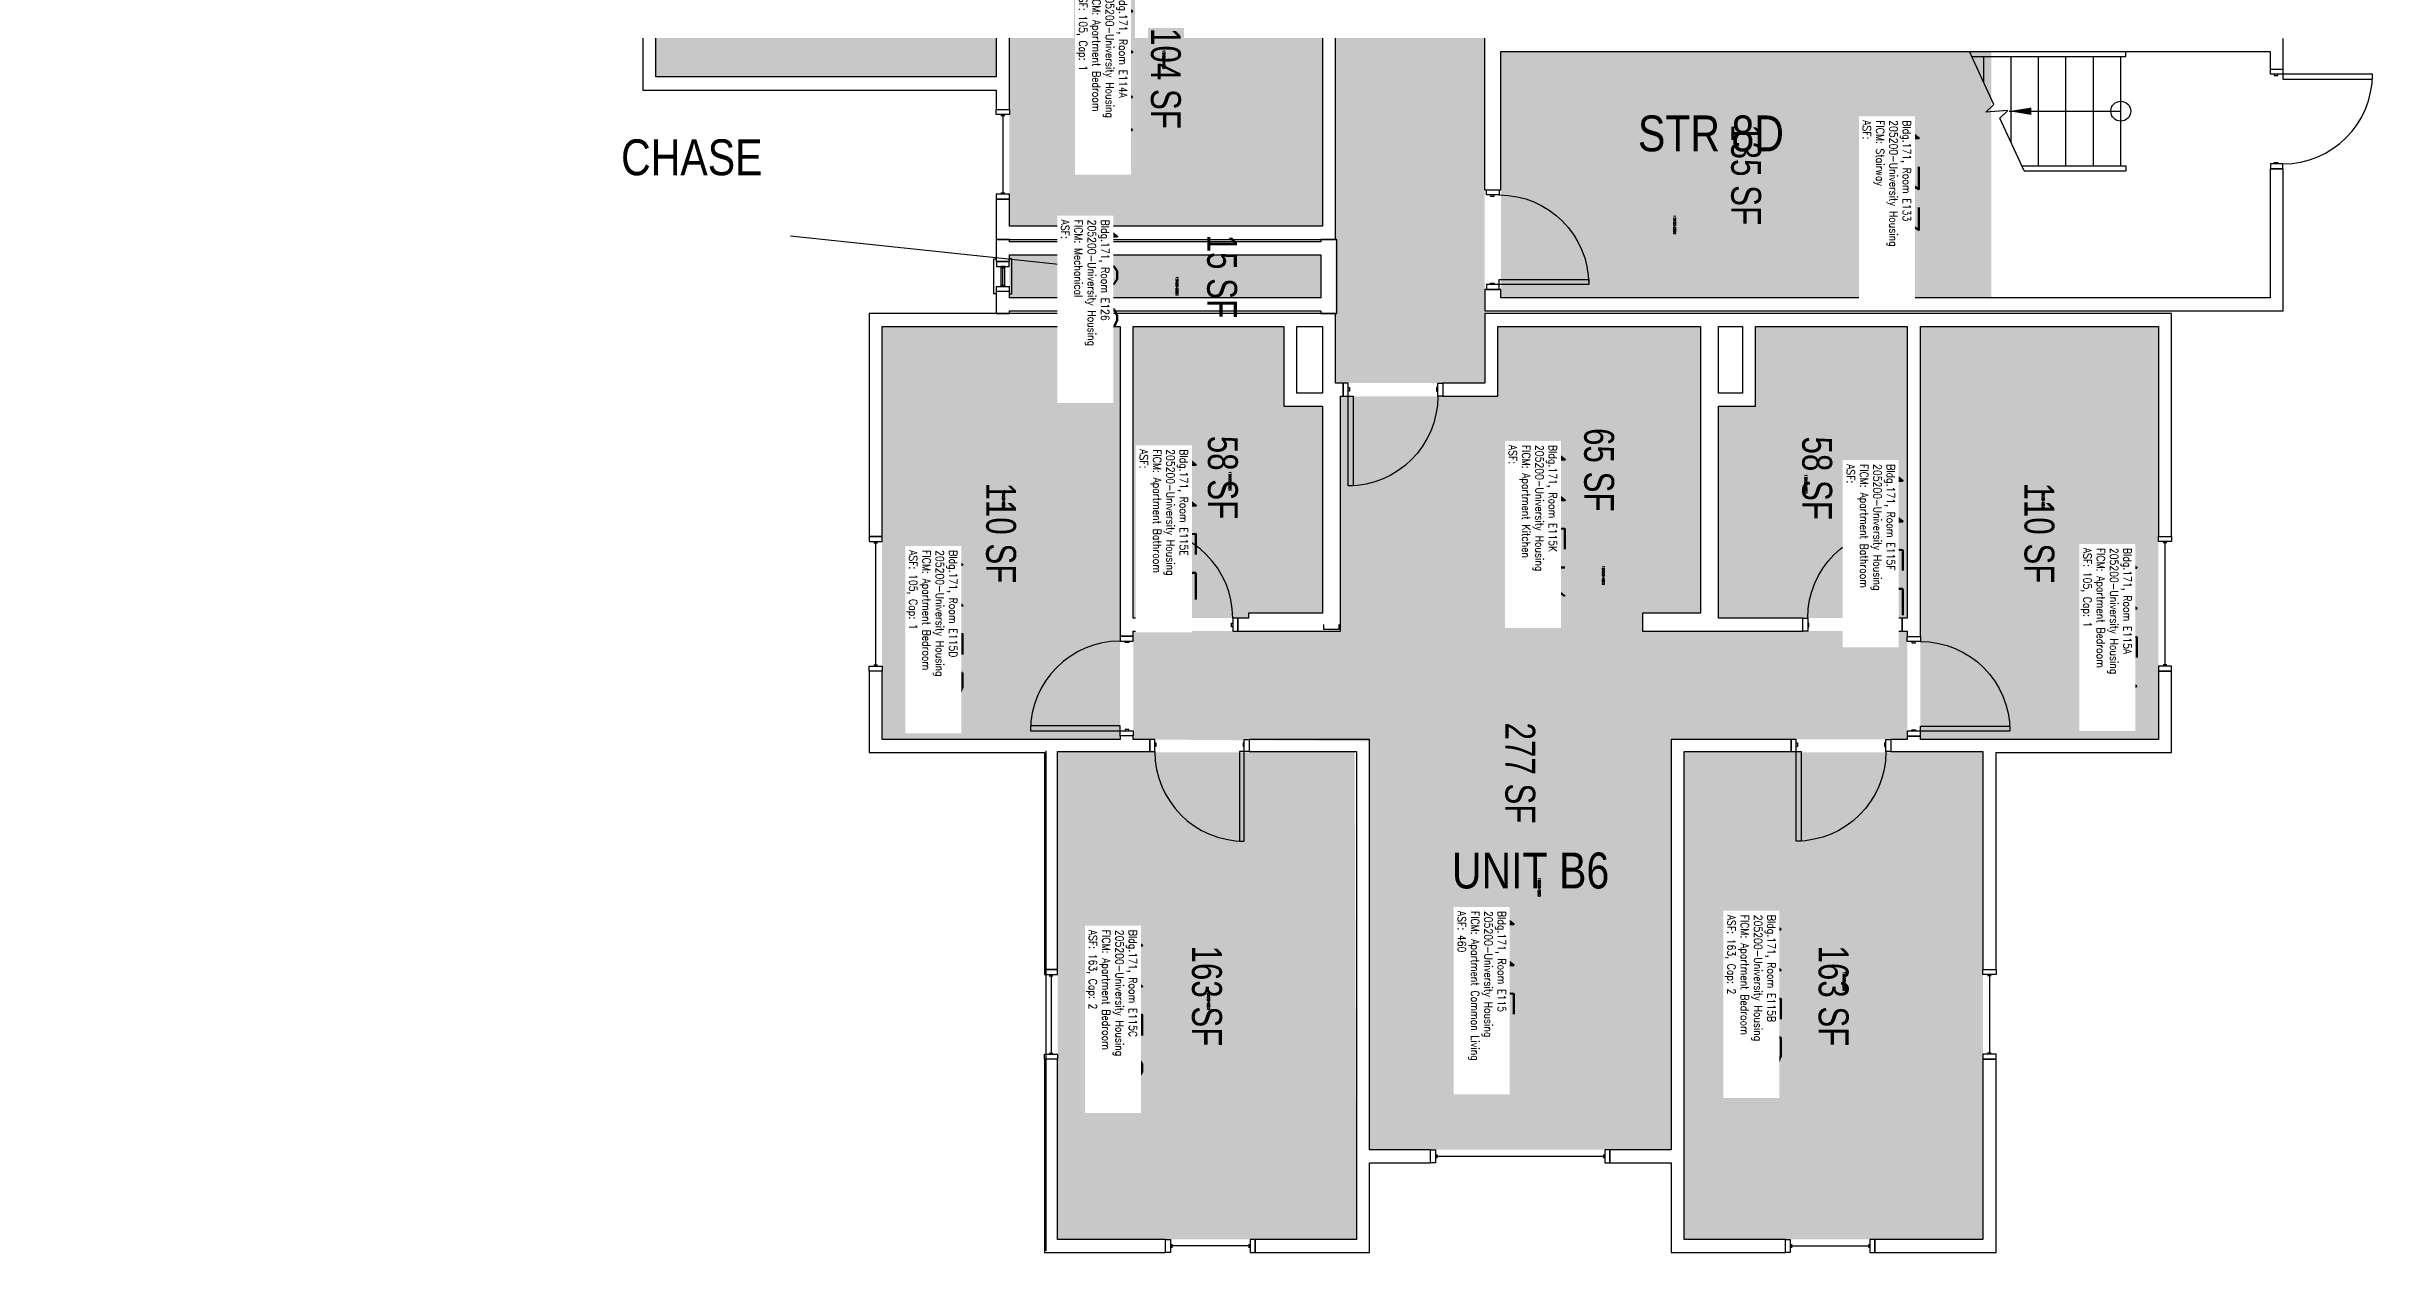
# Model space of a CAD drawing. Header units: inches. Extents: x 9163 to 12768, y -254 to 1312.
# Drawn here: x 11834 to 12768, y -116 to 369 of the extents above; entities that cross this region are included whole.
import ezdxf
from ezdxf.enums import TextEntityAlignment as Align

# ---------------------------------------------------------------- set-up
doc = ezdxf.new("R2010")
doc.units = ezdxf.units.IN
doc.header["$LTSCALE"] = 48
doc.header["$MEASUREMENT"] = 0
for name, color, linetype in [('A-AREA-IDEN', 1, 'Continuous'), ('A-DOOR', 2, 'Continuous'), ('A-FLOR', 94, 'Continuous'), ('A-GLAZ', 1, 'Continuous'), ('A-IDEN-RNUM', 7, 'Continuous'), ('A-IDEN-SNUM', 4, 'Continuous'), ('A-IDEN-VNUM', 4, 'Continuous'), ('A-WALL', 5, 'Continuous'), ('AREA-TEXT', 3, 'Continuous'), ('Rooms-Category-Color', 7, 'Continuous'), ('Rooms-College-Color', 7, 'Continuous'), ('Rooms-Department-Color', 7, 'Continuous'), ('Rooms-Division-Color', 7, 'Continuous'), ('Rooms-Information', 7, 'Continuous')]:
    doc.layers.add(name, color=color, linetype=linetype)
doc.styles.add('AREA', font='arial.ttf', dxfattribs={"width": 0.75, "height": 12})
doc.styles.add('DIMS', font='ARIALN.TTF')
doc.styles.add('ROOMSNUMBER', font='txt.shx', dxfattribs={"height": 0.03})
doc.styles.add('ROOMVNUMBER', font='simplex.shx', dxfattribs={"width": 0.85})
doc.styles.get("Standard").update_dxf_attribs({"font": 'ARIALN.TTF'})
doc.dimstyles.new('NBA 2004', dxfattribs={"dimscale": 128, "dimtxt": 0.125, "dimasz": 0.09375, "dimexe": 0.125, "dimexo": 0.125, "dimgap": 0.0625, "dimtad": 1, "dimdec": 3, "dimzin": 3, "dimdsep": 46, "dimlunit": 4, "dimtxsty": 'DIMS', "dimblk": 'ARCHTICK', "dimcen": 0.09375, "dimdle": 0.125, "dimclrd": 256, "dimclre": 256, "dimclrt": 2, "dimadec": 0, "dimazin": 0, "dimtfac": 0.75, "dimtdec": 3, "dimtmove": 2, "dimatfit": 2, "dimfxl": 0.125, "dimfrac": 2, "dimtolj": 1, "dimtzin": 0, "dimlwd": -1, "dimlwe": -1, "dimarcsym": 0})

# ---------------------------------------------------------------- blocks, each defined once
blk = doc.blocks.new('_ArchTick')
at = {"color": 0, "linetype": 'ByBlock', "const_width": 0.15}
blk.add_lwpolyline([(-0.5, -0.5), (0.5, 0.5)], dxfattribs=at)

msp = doc.modelspace()

# ---------------------------------------------------------------- hatches: boundary and pattern name
at = {"layer": 'Rooms-Category-Color', "true_color": 0xadadad}
for points in [[(11586.08, 1009.26), (11586.08, 949.25), (11718.14, 949.26), (11979.46, 949.26), (12351.33, 949.26), (12351.33, 915.16), (12326.33, 915.16), (12326.33, 856.04), (12351.33, 856.04), (12351.33, 233.63), (12411.33, 233.63), (12411.33, 271.26), (12411.33, 837.54), (12436.33, 837.54), (12436.33, 919.86), (12411.33, 919.86), (12411.33, 1009.26), (12297.55, 1009.26), (12297.55, 1034.26), (12215.23, 1034.26), (12215.23, 1009.26), (12031.19, 1009.26)], [(12417.83, 366.88), (12614.83, 366.88), (12614.83, 267.88), (12417.83, 267.88)], [(12220.33, 285.13), (12345.46, 285.13), (12345.46, 267.88), (12220.33, 267.88)]]:
    msp.add_hatch(color=253, dxfattribs=at).paths.add_polyline_path(points)
at = {"layer": 'Rooms-Category-Color', "true_color": 0x728ef3}
for points in [[(12078.33, 464.26), (12078.33, 356.63), (12215.08, 356.63), (12215.07, 464.27), (12078.77, 464.27)], [(12346.08, 296.64), (12220.33, 296.63), (12220.33, 415.38), (12346.08, 415.38)], [(12169.21, 256.38), (12264.83, 256.38), (12264.83, 131.88), (12264.83, 90.51), (12169.21, 90.51)], [(12270.08, 256.38), (12270.08, 139.26), (12316.46, 139.26), (12316.46, 141.26), (12346.08, 141.26), (12346.08, 224.38), (12330.61, 224.38), (12330.61, 256.38)], [(12416.58, 256.38), (12497.96, 256.38), (12497.96, 141.26), (12416.58, 141.26)], [(12520.1, 256.38), (12581.08, 256.38), (12581.08, 139.26), (12505.21, 139.26), (12505.21, 224.38), (12520.1, 224.38)], [(12586.33, 256.38), (12681.96, 256.38), (12681.96, 90.51), (12586.33, 90.51)], [(12486.21, -74.37), (12364.98, -74.37), (12364.98, 89.77), (12270.1, 90.51), (12270.1, 134.01), (12353.33, 134.01), (12353.34, 228.38), (12416.6, 228.38), (12416.58, 141.26), (12474.71, 141.26), (12474.71, 134.01), (12581.08, 134.01), (12581.1, 90.51), (12486.23, 90.51)], [(12239.73, 85.26), (12359.02, 85.26), (12359.73, -110.37), (12239.73, -110.37)], [(12491.46, 85.25), (12611.46, 85.26), (12611.46, -110.37), (12491.46, -110.37)]]:
    msp.add_hatch(color=171, dxfattribs=at).paths.add_polyline_path(points)
at = {"layer": 'Rooms-College-Color', "true_color": 0xadadad}
for points in [[(11586.08, 1009.26), (11586.08, 949.25), (11718.14, 949.26), (11979.46, 949.26), (12351.33, 949.26), (12351.33, 915.16), (12326.33, 915.16), (12326.33, 856.04), (12351.33, 856.04), (12351.33, 233.63), (12411.33, 233.63), (12411.33, 271.26), (12411.33, 837.54), (12436.33, 837.54), (12436.33, 919.86), (12411.33, 919.86), (12411.33, 1009.26), (12297.55, 1009.26), (12297.55, 1034.26), (12215.23, 1034.26), (12215.23, 1009.26), (12031.19, 1009.26)], [(12078.33, 464.26), (12078.33, 356.63), (12215.08, 356.63), (12215.07, 464.27), (12078.77, 464.27)], [(12346.08, 296.64), (12220.33, 296.63), (12220.33, 415.38), (12346.08, 415.38)], [(12417.83, 366.88), (12614.83, 366.88), (12614.83, 267.88), (12417.83, 267.88)], [(12220.33, 285.13), (12345.46, 285.13), (12345.46, 267.88), (12220.33, 267.88)], [(12169.21, 256.38), (12264.83, 256.38), (12264.83, 131.88), (12264.83, 90.51), (12169.21, 90.51)], [(12270.08, 256.38), (12270.08, 139.26), (12316.46, 139.26), (12316.46, 141.26), (12346.08, 141.26), (12346.08, 224.38), (12330.61, 224.38), (12330.61, 256.38)], [(12416.58, 256.38), (12497.96, 256.38), (12497.96, 141.26), (12416.58, 141.26)], [(12520.1, 256.38), (12581.08, 256.38), (12581.08, 139.26), (12505.21, 139.26), (12505.21, 224.38), (12520.1, 224.38)], [(12586.33, 256.38), (12681.96, 256.38), (12681.96, 90.51), (12586.33, 90.51)], [(12486.21, -74.37), (12364.98, -74.37), (12364.98, 89.77), (12270.1, 90.51), (12270.1, 134.01), (12353.33, 134.01), (12353.34, 228.38), (12416.6, 228.38), (12416.58, 141.26), (12474.71, 141.26), (12474.71, 134.01), (12581.08, 134.01), (12581.1, 90.51), (12486.23, 90.51)], [(12239.73, 85.26), (12359.02, 85.26), (12359.73, -110.37), (12239.73, -110.37)], [(12491.46, 85.25), (12611.46, 85.26), (12611.46, -110.37), (12491.46, -110.37)]]:
    msp.add_hatch(color=253, dxfattribs=at).paths.add_polyline_path(points)
at = {"layer": 'Rooms-Department-Color', "true_color": 0xacacac}
for points in [[(11586.08, 1009.26), (11586.08, 949.25), (11718.14, 949.26), (11979.46, 949.26), (12351.33, 949.26), (12351.33, 915.16), (12326.33, 915.16), (12326.33, 856.04), (12351.33, 856.04), (12351.33, 233.63), (12411.33, 233.63), (12411.33, 271.26), (12411.33, 837.54), (12436.33, 837.54), (12436.33, 919.86), (12411.33, 919.86), (12411.33, 1009.26), (12297.55, 1009.26), (12297.55, 1034.26), (12215.23, 1034.26), (12215.23, 1009.26), (12031.19, 1009.26)], [(12417.83, 366.88), (12614.83, 366.88), (12614.83, 267.88), (12417.83, 267.88)], [(12220.33, 285.13), (12345.46, 285.13), (12345.46, 267.88), (12220.33, 267.88)]]:
    msp.add_hatch(color=253, dxfattribs=at).paths.add_polyline_path(points)
at = {"layer": 'Rooms-Department-Color', "true_color": 0x604aed}
for points in [[(12078.33, 464.26), (12078.33, 356.63), (12215.08, 356.63), (12215.07, 464.27), (12078.77, 464.27)], [(12346.08, 296.64), (12220.33, 296.63), (12220.33, 415.38), (12346.08, 415.38)], [(12169.21, 256.38), (12264.83, 256.38), (12264.83, 131.88), (12264.83, 90.51), (12169.21, 90.51)], [(12270.08, 256.38), (12270.08, 139.26), (12316.46, 139.26), (12316.46, 141.26), (12346.08, 141.26), (12346.08, 224.38), (12330.61, 224.38), (12330.61, 256.38)], [(12416.58, 256.38), (12497.96, 256.38), (12497.96, 141.26), (12416.58, 141.26)], [(12520.1, 256.38), (12581.08, 256.38), (12581.08, 139.26), (12505.21, 139.26), (12505.21, 224.38), (12520.1, 224.38)], [(12586.33, 256.38), (12681.96, 256.38), (12681.96, 90.51), (12586.33, 90.51)], [(12486.21, -74.37), (12364.98, -74.37), (12364.98, 89.77), (12270.1, 90.51), (12270.1, 134.01), (12353.33, 134.01), (12353.34, 228.38), (12416.6, 228.38), (12416.58, 141.26), (12474.71, 141.26), (12474.71, 134.01), (12581.08, 134.01), (12581.1, 90.51), (12486.23, 90.51)], [(12239.73, 85.26), (12359.02, 85.26), (12359.73, -110.37), (12239.73, -110.37)], [(12491.46, 85.25), (12611.46, 85.26), (12611.46, -110.37), (12491.46, -110.37)]]:
    msp.add_hatch(color=173, dxfattribs=at).paths.add_polyline_path(points)
at = {"layer": 'Rooms-Division-Color', "true_color": 0xadadad}
for points in [[(11586.08, 1009.26), (11586.08, 949.25), (11718.14, 949.26), (11979.46, 949.26), (12351.33, 949.26), (12351.33, 915.16), (12326.33, 915.16), (12326.33, 856.04), (12351.33, 856.04), (12351.33, 233.63), (12411.33, 233.63), (12411.33, 271.26), (12411.33, 837.54), (12436.33, 837.54), (12436.33, 919.86), (12411.33, 919.86), (12411.33, 1009.26), (12297.55, 1009.26), (12297.55, 1034.26), (12215.23, 1034.26), (12215.23, 1009.26), (12031.19, 1009.26)], [(12417.83, 366.88), (12614.83, 366.88), (12614.83, 267.88), (12417.83, 267.88)], [(12220.33, 285.13), (12345.46, 285.13), (12345.46, 267.88), (12220.33, 267.88)]]:
    msp.add_hatch(color=253, dxfattribs=at).paths.add_polyline_path(points)
at = {"layer": 'Rooms-Division-Color', "true_color": 0x604aed}
for points in [[(12078.33, 464.26), (12078.33, 356.63), (12215.08, 356.63), (12215.07, 464.27), (12078.77, 464.27)], [(12346.08, 296.64), (12220.33, 296.63), (12220.33, 415.38), (12346.08, 415.38)], [(12169.21, 256.38), (12264.83, 256.38), (12264.83, 131.88), (12264.83, 90.51), (12169.21, 90.51)], [(12270.08, 256.38), (12270.08, 139.26), (12316.46, 139.26), (12316.46, 141.26), (12346.08, 141.26), (12346.08, 224.38), (12330.61, 224.38), (12330.61, 256.38)], [(12416.58, 256.38), (12497.96, 256.38), (12497.96, 141.26), (12416.58, 141.26)], [(12520.1, 256.38), (12581.08, 256.38), (12581.08, 139.26), (12505.21, 139.26), (12505.21, 224.38), (12520.1, 224.38)], [(12586.33, 256.38), (12681.96, 256.38), (12681.96, 90.51), (12586.33, 90.51)], [(12486.21, -74.37), (12364.98, -74.37), (12364.98, 89.77), (12270.1, 90.51), (12270.1, 134.01), (12353.33, 134.01), (12353.34, 228.38), (12416.6, 228.38), (12416.58, 141.26), (12474.71, 141.26), (12474.71, 134.01), (12581.08, 134.01), (12581.1, 90.51), (12486.23, 90.51)], [(12239.73, 85.26), (12359.02, 85.26), (12359.73, -110.37), (12239.73, -110.37)], [(12491.46, 85.25), (12611.46, 85.26), (12611.46, -110.37), (12491.46, -110.37)]]:
    msp.add_hatch(color=173, dxfattribs=at).paths.add_polyline_path(points)

# ---------------------------------------------------------------- linework, layer by layer
at = {"layer": 'A-AREA-IDEN'}
msp.add_line((12132.35, 292.77), (12254.15, 279.96), dxfattribs=at)
at = {"layer": 'A-DOOR'}
for p, q in [((12356.46, 233.63), (12354.46, 233.63)), ((12354.46, 233.63), (12354.46, 228.38)), ((12356.46, 228.38), (12356.46, 233.63)), ((12392.46, 233.63), (12394.46, 233.63)), ((12392.46, 228.38), (12392.46, 233.63)), ((12394.46, 233.63), (12394.46, 228.38)), ((12354.46, 228.38), (12356.46, 228.38)), ((12356.46, 231.88), (12356.96, 231.88)), ((12356.46, 230.38), (12356.46, 231.88)), ((12356.96, 230.38), (12356.46, 230.38)), ((12356.46, 228.38), (12358.46, 228.38)), ((12356.46, 192.38), (12356.46, 228.38)), ((12356.96, 231.88), (12356.96, 230.38)), ((12358.46, 228.38), (12358.46, 192.38)), ((12392.46, 231.88), (12391.96, 231.88)), ((12391.96, 231.88), (12391.96, 230.38)), ((12391.96, 230.38), (12392.46, 230.38)), ((12392.46, 230.38), (12392.46, 231.88)), ((12394.46, 228.38), (12392.46, 228.38)), ((12358.46, 192.38), (12356.46, 192.38)), ((12276.08, 175.26), (12274.08, 175.26)), ((12274.08, 175.26), (12274.08, 139.26)), ((12276.08, 139.26), (12276.08, 175.26)), ((12575.08, 139.26), (12575.08, 175.26)), ((12575.08, 175.26), (12577.08, 175.26)), ((12577.08, 175.26), (12577.08, 139.26)), ((12270.08, 131.98), (12264.83, 131.98)), ((12264.83, 131.98), (12264.83, 129.98)), ((12270.08, 129.98), (12270.08, 131.98)), ((12272.08, 134.01), (12272.08, 139.26)), ((12272.08, 139.26), (12274.08, 139.26)), ((12274.08, 134.01), (12272.08, 134.01)), ((12274.08, 139.26), (12276.08, 139.26)), ((12274.08, 139.26), (12274.08, 134.01)), ((12274.58, 137.26), (12274.08, 137.26)), ((12274.08, 137.26), (12274.08, 135.76)), ((12274.08, 135.76), (12274.58, 135.76)), ((12274.58, 135.76), (12274.58, 137.26)), ((12309.58, 135.76), (12309.58, 137.26)), ((12309.58, 137.26), (12310.08, 137.26)), ((12310.08, 135.76), (12309.58, 135.76)), ((12312.08, 139.26), (12310.08, 139.26)), ((12310.08, 139.26), (12310.08, 134.01)), ((12310.08, 137.26), (12310.08, 135.76)), ((12310.08, 134.01), (12312.08, 134.01)), ((12312.08, 134.01), (12312.08, 139.26)), ((12539.08, 134.01), (12539.08, 139.26)), ((12539.08, 139.26), (12541.08, 139.26)), ((12541.08, 134.01), (12539.08, 134.01)), ((12541.08, 139.26), (12541.08, 134.01)), ((12541.58, 137.26), (12541.08, 137.26)), ((12541.08, 137.26), (12541.08, 135.76)), ((12541.08, 135.76), (12541.58, 135.76)), ((12541.58, 135.76), (12541.58, 137.26)), ((12577.08, 139.26), (12575.08, 139.26)), ((12576.58, 135.76), (12576.58, 137.26)), ((12576.58, 137.26), (12577.08, 137.26)), ((12577.08, 135.76), (12576.58, 135.76)), ((12579.08, 139.26), (12577.08, 139.26)), ((12577.08, 139.26), (12577.08, 134.01)), ((12577.08, 137.26), (12577.08, 135.76)), ((12577.08, 134.01), (12579.08, 134.01)), ((12579.08, 134.01), (12579.08, 139.26)), ((12581.08, 129.83), (12581.08, 131.83)), ((12581.08, 131.83), (12586.33, 131.83)), ((12586.33, 131.83), (12586.33, 129.83)), ((12264.83, 129.98), (12270.08, 129.98)), ((12266.83, 129.48), (12266.83, 129.98)), ((12266.83, 129.98), (12268.33, 129.98)), ((12268.33, 129.48), (12266.83, 129.48)), ((12268.33, 129.98), (12268.33, 129.48)), ((12586.33, 129.83), (12581.08, 129.83)), ((12582.83, 129.83), (12582.83, 129.33)), ((12584.33, 129.83), (12582.83, 129.83)), ((12582.83, 129.33), (12584.33, 129.33)), ((12584.33, 129.33), (12584.33, 129.83)), ((12264.83, 95.98), (12228.83, 95.98)), ((12228.83, 95.98), (12228.83, 93.98)), ((12228.83, 93.98), (12264.83, 93.98)), ((12264.83, 93.98), (12264.83, 95.98)), ((12264.83, 91.98), (12264.83, 93.98)), ((12264.83, 93.98), (12270.08, 93.98)), ((12268.33, 94.48), (12266.83, 94.48)), ((12266.83, 94.48), (12266.83, 93.98)), ((12266.83, 93.98), (12268.33, 93.98)), ((12268.33, 93.98), (12268.33, 94.48)), ((12270.08, 93.98), (12270.08, 91.98)), ((12581.08, 93.83), (12581.08, 91.83)), ((12586.33, 93.83), (12581.08, 93.83)), ((12582.83, 93.83), (12582.83, 94.33)), ((12582.83, 94.33), (12584.33, 94.33)), ((12584.33, 93.83), (12582.83, 93.83)), ((12584.33, 94.33), (12584.33, 93.83)), ((12586.33, 93.83), (12586.33, 95.83)), ((12586.33, 95.83), (12622.33, 95.83)), ((12622.33, 93.83), (12586.33, 93.83)), ((12586.33, 91.83), (12586.33, 93.83)), ((12622.33, 95.83), (12622.33, 93.83)), ((12270.08, 91.98), (12264.83, 91.98)), ((12278.73, 90.51), (12276.73, 90.51)), ((12276.73, 90.51), (12276.73, 85.63)), ((12276.73, 85.63), (12278.73, 85.63)), ((12278.73, 85.63), (12278.73, 90.51)), ((12278.73, 89.13), (12279.23, 89.13)), ((12278.73, 87.63), (12278.73, 89.13)), ((12279.23, 87.63), (12278.73, 87.63)), ((12279.23, 89.13), (12279.23, 87.63)), ((12314.73, 85.63), (12312.73, 85.63)), ((12312.73, 85.63), (12312.73, 49.63)), ((12314.73, 89.13), (12314.23, 89.13)), ((12314.23, 89.13), (12314.23, 87.63)), ((12314.23, 87.63), (12314.73, 87.63)), ((12314.73, 90.51), (12316.73, 90.51)), ((12314.73, 85.63), (12314.73, 90.51)), ((12314.73, 87.63), (12314.73, 89.13)), ((12314.73, 49.63), (12314.73, 85.63)), ((12316.73, 85.63), (12314.73, 85.63)), ((12316.73, 90.51), (12316.73, 85.63)), ((12536.45, 90.51), (12534.45, 90.51)), ((12534.45, 90.51), (12534.45, 85.63)), ((12534.45, 85.63), (12536.45, 85.63)), ((12536.45, 85.63), (12536.45, 90.51)), ((12536.45, 89.13), (12536.95, 89.13)), ((12536.45, 87.63), (12536.45, 89.13)), ((12536.95, 87.63), (12536.45, 87.63)), ((12536.45, 85.63), (12538.45, 85.63)), ((12536.45, 49.63), (12536.45, 85.63)), ((12536.95, 89.13), (12536.95, 87.63)), ((12538.45, 85.63), (12538.45, 49.63)), ((12572.45, 89.13), (12571.95, 89.13)), ((12571.95, 89.13), (12571.95, 87.63)), ((12571.95, 87.63), (12572.45, 87.63)), ((12572.45, 90.51), (12574.45, 90.51)), ((12572.45, 85.63), (12572.45, 90.51)), ((12572.45, 87.63), (12572.45, 89.13)), ((12574.45, 85.63), (12572.45, 85.63)), ((12574.45, 90.51), (12574.45, 85.63)), ((12581.08, 91.83), (12586.33, 91.83)), ((12312.73, 49.63), (12314.73, 49.63)), ((12538.45, 49.63), (12536.45, 49.63))]:
    msp.add_line(p, q, dxfattribs=at)
for points in [[(12726.96, 357.73), (12726.96, 359.73), (12731.96, 359.73), (12731.96, 357.73)], [(12728.46, 357.73), (12728.46, 357.23), (12729.96, 357.23), (12729.96, 357.73)], [(12731.96, 357.73), (12731.96, 355.73), (12767.96, 355.73), (12767.96, 357.73)], [(12726.96, 321.73), (12726.96, 319.73), (12731.96, 319.73), (12731.96, 321.73)], [(12728.46, 321.73), (12728.46, 322.23), (12729.96, 322.23), (12729.96, 321.73)], [(12412.08, 309.26), (12412.08, 311.26), (12417.08, 311.26), (12417.08, 309.26)], [(12413.58, 309.26), (12413.58, 308.76), (12415.08, 308.76), (12415.08, 309.26)], [(12412.08, 273.26), (12412.08, 271.26), (12417.08, 271.26), (12417.08, 273.26)], [(12413.58, 273.26), (12413.58, 273.76), (12415.08, 273.76), (12415.08, 273.26)], [(12417.08, 273.26), (12417.08, 275.26), (12453.08, 275.26), (12453.08, 273.26)]]:
    msp.add_lwpolyline(points, close=True, dxfattribs=at)
for centre, start, end in [((12731.96, 357.73), 270, 0), ((12274.08, 139.26), 0, 90), ((12264.83, 93.98), 90, 180), ((12314.73, 85.63), 180, 270)]:
    msp.add_arc(centre, 36, start, end, dxfattribs=at)
at = {"layer": 'A-DOOR', "extrusion": (0, 0, -1)}
for centre, start, end in [((-12417.08, 273.26), 90, 180), ((-12356.46, 228.38), 180, 270), ((-12577.08, 139.26), 0, 90), ((-12586.33, 93.83), 90, 180), ((-12536.45, 85.63), 180, 270)]:
    msp.add_arc(centre, 36, start, end, dxfattribs=at)
at = {"layer": 'A-FLOR'}
for p, q in [((12607.01, 364.88), (12668.83, 364.88)), ((12611.83, 354.29), (12611.83, 364.88)), ((12622.83, 330.13), (12622.83, 364.88)), ((12633.83, 320.88), (12633.83, 364.88)), ((12644.83, 320.88), (12644.83, 364.88)), ((12655.83, 320.88), (12655.83, 364.88)), ((12666.83, 320.88), (12666.83, 364.88)), ((12668.83, 364.88), (12668.83, 366.88)), ((12627.05, 320.88), (12668.83, 320.88)), ((12627.97, 318.88), (12668.83, 318.88)), ((12668.83, 320.88), (12668.83, 318.88))]:
    msp.add_line(p, q, dxfattribs=at)
msp.add_lwpolyline([(12627.97, 318.88), (12618.26, 340.14), (12621.4, 343.21), (12612.65, 342.54), (12615.79, 345.61), (12606.1, 366.88)], dxfattribs=at)
msp.add_circle((12666.83, 342.88), 4, dxfattribs=at)
at = {"layer": 'A-GLAZ'}
for p, q in [((12218.46, 341.01), (12216.96, 341.01)), ((12217.71, 341.01), (12217.71, 310.01)), ((12218.46, 310.01), (12216.96, 310.01)), ((12214.08, 269.51), (12214.08, 283.51)), ((12214.08, 283.51), (12215.08, 283.51)), ((12220.21, 282.51), (12215.21, 282.51)), ((12215.21, 282.51), (12215.21, 280.51)), ((12215.21, 280.51), (12220.21, 280.51)), ((12218.46, 280.51), (12216.96, 280.51)), ((12216.96, 280.51), (12216.96, 272.51)), ((12218.46, 272.51), (12218.46, 280.51)), ((12220.21, 280.51), (12220.21, 282.51)), ((12221.33, 283.51), (12220.33, 283.51)), ((12221.33, 269.51), (12221.33, 283.51)), ((12215.21, 270.51), (12215.21, 272.51)), ((12215.21, 272.51), (12220.21, 272.51)), ((12216.96, 280.01), (12218.46, 280.01)), ((12216.96, 273.01), (12218.46, 273.01)), ((12216.96, 272.51), (12218.46, 272.51)), ((12217.71, 273.01), (12217.71, 280.01)), ((12220.21, 272.51), (12220.21, 270.51)), ((12215.08, 269.51), (12214.08, 269.51)), ((12220.21, 270.51), (12215.21, 270.51)), ((12220.33, 269.51), (12221.33, 269.51)), ((12169.21, 171.97), (12163.96, 171.97)), ((12163.96, 171.97), (12163.96, 169.97)), ((12163.96, 169.97), (12169.21, 169.97)), ((12165.83, 169.47), (12167.33, 169.47)), ((12166.58, 169.47), (12166.58, 120.47)), ((12169.21, 169.97), (12169.21, 171.97)), ((12681.96, 169.97), (12681.96, 171.97)), ((12681.96, 171.97), (12687.21, 171.97)), ((12687.21, 169.97), (12681.96, 169.97)), ((12685.33, 169.47), (12683.83, 169.47)), ((12684.58, 169.47), (12684.58, 120.47)), ((12687.21, 171.97), (12687.21, 169.97)), ((12163.96, 117.97), (12163.96, 119.97)), ((12163.96, 119.97), (12169.21, 119.97)), ((12169.21, 117.97), (12163.96, 117.97)), ((12165.83, 120.47), (12167.33, 120.47)), ((12169.21, 119.97), (12169.21, 117.97)), ((12681.96, 119.97), (12681.96, 117.97)), ((12687.21, 119.97), (12681.96, 119.97)), ((12681.96, 117.97), (12687.21, 117.97)), ((12685.33, 120.47), (12683.83, 120.47)), ((12687.21, 117.97), (12687.21, 119.97)), ((12239.73, -1.99), (12234.48, -1.99)), ((12234.48, -1.99), (12234.48, -3.99)), ((12234.48, -3.99), (12239.73, -3.99)), ((12236.35, -4.49), (12237.85, -4.49)), ((12237.1, -4.49), (12237.1, -35.49)), ((12239.73, -3.99), (12239.73, -1.99)), ((12611.46, -3.99), (12611.46, -1.99)), ((12611.46, -1.99), (12616.71, -1.99)), ((12616.71, -3.99), (12611.46, -3.99)), ((12614.83, -4.49), (12613.33, -4.49)), ((12614.08, -4.49), (12614.08, -35.49)), ((12616.71, -1.99), (12616.71, -3.99)), ((12234.48, -37.99), (12234.48, -35.99)), ((12234.48, -35.99), (12239.73, -35.99)), ((12236.35, -35.49), (12237.85, -35.49)), ((12239.73, -35.99), (12239.73, -37.99)), ((12611.46, -35.99), (12611.46, -37.99)), ((12616.71, -35.99), (12611.46, -35.99)), ((12614.83, -35.49), (12613.33, -35.49)), ((12616.71, -37.99), (12616.71, -35.99)), ((12239.73, -37.99), (12234.48, -37.99)), ((12611.46, -37.99), (12616.71, -37.99)), ((12389.58, -79.62), (12389.58, -74.37)), ((12389.58, -74.37), (12391.58, -74.37)), ((12391.58, -74.37), (12391.58, -79.62)), ((12461.58, -74.37), (12459.58, -74.37)), ((12459.58, -74.37), (12459.58, -79.62)), ((12461.58, -79.62), (12461.58, -74.37)), ((12391.58, -79.62), (12389.58, -79.62)), ((12392.08, -76.24), (12392.08, -77.74)), ((12392.08, -76.99), (12459.08, -76.99)), ((12459.08, -76.24), (12459.08, -77.74)), ((12459.58, -79.62), (12461.58, -79.62)), ((12283.1, -115.62), (12283.1, -110.37)), ((12283.1, -110.37), (12285.1, -110.37)), ((12285.1, -110.37), (12285.1, -115.62)), ((12319.1, -110.37), (12317.1, -110.37)), ((12317.1, -110.37), (12317.1, -115.62)), ((12319.1, -115.62), (12319.1, -110.37)), ((12532.08, -115.62), (12532.08, -110.37)), ((12532.08, -110.37), (12534.08, -110.37)), ((12534.08, -110.37), (12534.08, -115.62)), ((12568.08, -110.37), (12566.08, -110.37)), ((12566.08, -110.37), (12566.08, -115.62)), ((12568.08, -115.62), (12568.08, -110.37)), ((12285.1, -115.62), (12283.1, -115.62)), ((12285.6, -112.24), (12285.6, -113.74)), ((12316.6, -112.99), (12285.6, -112.99)), ((12316.6, -112.24), (12316.6, -113.74)), ((12317.1, -115.62), (12319.1, -115.62)), ((12534.08, -115.62), (12532.08, -115.62)), ((12534.58, -112.24), (12534.58, -113.74)), ((12534.58, -112.99), (12565.58, -112.99)), ((12565.58, -112.24), (12565.58, -113.74)), ((12566.08, -115.62), (12568.08, -115.62))]:
    msp.add_line(p, q, dxfattribs=at)
for points in [[(12215.08, 341.51), (12215.08, 343.51), (12220.33, 343.51), (12220.33, 341.51)], [(12215.08, 309.51), (12215.08, 307.51), (12220.33, 307.51), (12220.33, 309.51)]]:
    msp.add_lwpolyline(points, close=True, dxfattribs=at)
at = {"layer": 'A-WALL'}
for p, q in [((12215.08, 424.63), (12215.08, 356.63)), ((12220.33, 352.01), (12220.33, 415.38)), ((12346.08, 415.38), (12346.08, 296.63)), ((12351.33, 291.38), (12351.33, 420.01)), ((12073.08, 394.77), (12073.08, 351.38)), ((12078.33, 356.63), (12078.33, 394.77)), ((12411.33, 311.26), (12411.33, 378.13)), ((12417.83, 311.26), (12417.83, 366.88)), ((12417.83, 366.88), (12726.83, 366.88)), ((12726.83, 366.88), (12726.83, 359.73)), ((12732.08, 359.73), (12732.08, 372.13)), ((12215.08, 356.63), (12078.33, 356.63)), ((12726.83, 359.73), (12732.08, 359.73)), ((12073.08, 351.38), (12215.08, 351.38)), ((12215.08, 351.38), (12215.08, 343.51)), ((12220.33, 343.51), (12220.33, 352.01)), ((12215.08, 343.51), (12220.33, 343.51)), ((12732.08, 319.73), (12726.83, 319.73)), ((12726.83, 319.73), (12726.83, 267.88)), ((12732.08, 262.63), (12732.08, 319.73)), ((12411.33, 311.26), (12417.83, 311.26)), ((12215.08, 307.51), (12215.08, 291.38)), ((12220.33, 307.51), (12215.08, 307.51)), ((12220.33, 296.63), (12220.33, 307.51)), ((12220.33, 291.38), (12215.08, 291.38)), ((12215.08, 291.38), (12215.08, 282.51)), ((12215.08, 291.38), (12351.33, 291.38)), ((12346.08, 296.63), (12220.33, 296.63)), ((12220.33, 290.38), (12220.33, 291.38)), ((12345.46, 290.38), (12220.33, 290.38)), ((12351.96, 291.38), (12345.46, 291.38)), ((12345.46, 291.38), (12345.46, 290.38)), ((12351.96, 261.63), (12351.96, 291.38)), ((12215.08, 282.51), (12220.33, 282.51)), ((12220.33, 282.51), (12220.33, 285.13)), ((12220.33, 285.13), (12345.46, 285.13)), ((12345.46, 285.13), (12345.46, 267.88)), ((12417.83, 271.26), (12411.33, 271.26)), ((12411.33, 271.26), (12411.33, 262.63)), ((12417.83, 267.88), (12417.83, 271.26)), ((12220.33, 270.51), (12215.08, 270.51)), ((12215.08, 270.51), (12215.08, 261.63)), ((12220.33, 267.88), (12220.33, 270.51)), ((12345.46, 267.88), (12220.33, 267.88)), ((12220.33, 261.63), (12220.33, 262.63)), ((12220.33, 262.63), (12345.46, 262.63)), ((12345.46, 262.63), (12345.46, 261.63)), ((12411.33, 262.63), (12732.08, 262.63)), ((12726.83, 267.88), (12417.83, 267.88)), ((12351.33, 261.63), (12163.96, 261.63)), ((12163.96, 261.63), (12163.96, 171.97)), ((12169.21, 256.38), (12264.83, 256.38)), ((12169.21, 171.97), (12169.21, 256.38)), ((12215.08, 261.63), (12220.33, 261.63)), ((12264.83, 256.38), (12264.83, 131.98)), ((12270.08, 256.38), (12330.61, 256.38)), ((12270.08, 139.26), (12270.08, 256.38)), ((12330.61, 256.38), (12330.61, 224.38)), ((12335.86, 256.38), (12346.08, 256.38)), ((12335.86, 229.63), (12335.86, 256.38)), ((12345.46, 261.63), (12351.96, 261.63)), ((12346.08, 256.38), (12346.08, 229.63)), ((12351.33, 233.63), (12351.33, 261.63)), ((12687.21, 261.63), (12411.33, 261.63)), ((12411.33, 261.63), (12411.33, 233.63)), ((12416.58, 256.38), (12497.96, 256.38)), ((12416.58, 228.38), (12416.58, 256.38)), ((12497.96, 256.38), (12497.96, 141.26)), ((12505.21, 256.38), (12514.85, 256.38)), ((12505.21, 229.63), (12505.21, 256.38)), ((12514.85, 256.38), (12514.85, 229.63)), ((12520.1, 256.38), (12581.08, 256.38)), ((12520.1, 224.38), (12520.1, 256.38)), ((12581.08, 256.38), (12581.08, 139.26)), ((12586.33, 256.38), (12681.96, 256.38)), ((12586.33, 131.83), (12586.33, 256.38)), ((12681.96, 256.38), (12681.96, 171.97)), ((12687.21, 171.97), (12687.21, 261.63)), ((12354.46, 233.63), (12351.33, 233.63)), ((12354.46, 228.38), (12354.46, 233.63)), ((12411.33, 233.63), (12394.46, 233.63)), ((12394.46, 233.63), (12394.46, 228.38)), ((12330.61, 224.38), (12346.08, 224.38)), ((12346.08, 229.63), (12335.86, 229.63)), ((12346.08, 224.38), (12346.08, 141.26)), ((12353.33, 228.38), (12354.46, 228.38)), ((12353.33, 134.01), (12353.33, 228.38)), ((12394.46, 228.38), (12416.58, 228.38)), ((12514.85, 229.63), (12505.21, 229.63)), ((12505.21, 139.26), (12505.21, 224.38)), ((12505.21, 224.38), (12520.1, 224.38)), ((12163.96, 171.97), (12169.21, 171.97)), ((12681.96, 171.97), (12687.21, 171.97)), ((12346.08, 141.26), (12316.46, 141.26)), ((12316.46, 141.26), (12316.46, 139.26)), ((12497.96, 141.26), (12474.71, 141.26)), ((12474.71, 141.26), (12474.71, 134.01)), ((12264.83, 131.98), (12270.08, 131.98)), ((12272.08, 139.26), (12270.08, 139.26)), ((12270.08, 131.98), (12270.08, 134.01)), ((12270.08, 134.01), (12272.08, 134.01)), ((12272.08, 134.01), (12272.08, 139.26)), ((12316.46, 139.26), (12312.08, 139.26)), ((12312.08, 139.26), (12312.08, 134.01)), ((12312.08, 134.01), (12318.83, 134.01)), ((12318.83, 134.01), (12353.33, 134.01)), ((12346.71, 134.63), (12346.71, 136.63)), ((12352.7, 134.63), (12346.71, 134.63)), ((12352.7, 136.63), (12352.7, 134.63)), ((12474.71, 134.01), (12502.46, 134.01)), ((12502.46, 134.01), (12539.08, 134.01)), ((12539.08, 139.26), (12505.21, 139.26)), ((12539.08, 134.01), (12539.08, 139.26)), ((12581.08, 139.26), (12579.08, 139.26)), ((12579.08, 139.26), (12579.08, 134.01)), ((12579.08, 134.01), (12581.08, 134.01)), ((12581.08, 134.01), (12581.08, 131.83)), ((12581.08, 131.83), (12586.33, 131.83)), ((12163.96, 117.97), (12163.96, 85.26)), ((12169.21, 117.97), (12163.96, 117.97)), ((12169.21, 90.51), (12169.21, 117.97)), ((12687.21, 117.97), (12681.96, 117.97)), ((12681.96, 117.97), (12681.96, 90.51)), ((12687.21, 85.26), (12687.21, 117.97)), ((12163.96, 85.26), (12234.48, 85.26)), ((12235.08, 90.51), (12169.21, 90.51)), ((12234.48, 85.26), (12234.48, -1.99)), ((12264.83, 90.51), (12235.08, 90.51)), ((12235.1, -114.99), (12235.1, 85.88)), ((12239.73, -1.99), (12239.73, 85.63)), ((12239.73, 85.63), (12276.73, 85.63)), ((12270.08, 91.98), (12264.83, 91.98)), ((12264.83, 91.98), (12264.83, 90.51)), ((12270.08, 90.51), (12270.08, 91.98)), ((12276.73, 90.51), (12270.08, 90.51)), ((12276.73, 85.63), (12276.73, 90.51)), ((12364.98, 90.51), (12316.73, 90.51)), ((12316.73, 90.51), (12316.73, 85.63)), ((12316.73, 85.63), (12359.73, 85.63)), ((12359.73, 85.63), (12359.73, -110.37)), ((12364.98, -74.37), (12364.98, 90.51)), ((12534.45, 90.51), (12486.21, 90.51)), ((12486.21, 90.51), (12486.21, -74.37)), ((12491.46, 85.63), (12534.45, 85.63)), ((12491.46, -110.37), (12491.46, 85.63)), ((12534.45, 85.63), (12534.45, 90.51)), ((12581.08, 90.51), (12574.45, 90.51)), ((12574.45, 90.51), (12574.45, 85.63)), ((12574.45, 85.63), (12611.46, 85.63)), ((12581.08, 91.83), (12581.08, 90.51)), ((12586.33, 91.83), (12581.08, 91.83)), ((12586.33, 90.51), (12586.33, 91.83)), ((12616.08, 90.51), (12586.33, 90.51)), ((12611.46, 85.63), (12611.46, -1.99)), ((12681.96, 90.51), (12616.08, 90.51)), ((12616.71, -1.99), (12616.71, 85.26)), ((12616.71, 85.26), (12687.21, 85.26)), ((12234.48, -1.99), (12239.73, -1.99)), ((12611.46, -1.99), (12616.71, -1.99)), ((12234.48, -37.99), (12234.48, -115.62)), ((12239.73, -37.99), (12234.48, -37.99)), ((12239.73, -110.37), (12239.73, -37.99)), ((12616.71, -37.99), (12611.46, -37.99)), ((12611.46, -37.99), (12611.46, -110.37)), ((12616.71, -115.62), (12616.71, -37.99)), ((12389.58, -74.37), (12364.98, -74.37)), ((12389.58, -79.62), (12389.58, -74.37)), ((12486.21, -74.37), (12461.58, -74.37)), ((12461.58, -74.37), (12461.58, -79.62)), ((12364.98, -79.62), (12389.58, -79.62)), ((12364.98, -115.62), (12364.98, -79.62)), ((12461.58, -79.62), (12486.21, -79.62)), ((12486.21, -79.62), (12486.21, -115.62)), ((12283.1, -110.37), (12239.73, -110.37)), ((12283.1, -115.62), (12283.1, -110.37)), ((12359.73, -110.37), (12319.1, -110.37)), ((12319.1, -110.37), (12319.1, -115.62)), ((12532.08, -110.37), (12491.46, -110.37)), ((12532.08, -115.62), (12532.08, -110.37)), ((12611.46, -110.37), (12568.08, -110.37)), ((12568.08, -110.37), (12568.08, -115.62)), ((12234.48, -115.62), (12283.1, -115.62)), ((12319.1, -115.62), (12364.98, -115.62)), ((12486.21, -115.62), (12532.08, -115.62)), ((12568.08, -115.62), (12616.71, -115.62))]:
    msp.add_line(p, q, dxfattribs=at)

# ---------------------------------------------------------------- texts
at = {"layer": 'A-AREA-IDEN'}
for s, p in [('STR 8D', (12502.18, 326.76)), ('CHASE', (12092.75, 317.16)), ('UNIT B6', (12429.73, 30.64))]:
    msp.add_text(s, height=14.4, dxfattribs=at).set_placement(p, align=Align.CENTER)
at = {"layer": 'A-IDEN-RNUM', "style": 'ROOMSNUMBER', "width": 0.85}
for s, p in [('0114-A0', (12282.39, 363.7)), ('0133-00', (12487.65, 297.26)), ('0126-00', (12287.69, 272.71)), ('0115-E0', (12308.97, 194.31)), ('0115-D0', (12217.99, 186.98)), ('0115-F0', (12540.32, 193.13)), ('0115-A0', (12635.64, 186.86)), ('0115-K0', (12458.99, 156.46)), ('0115-00', (12433.21, 31.14)), ('0115-B0', (12555.7, -6.67)), ('0115-C0', (12300.35, -14.27))]:
    msp.add_text(s, height=1, rotation=270, dxfattribs=at).set_placement(p, align=Align.MIDDLE_CENTER)
at = {"layer": 'A-IDEN-SNUM', "style": 'ROOMSNUMBER', "width": 0.85}
for s, p in [('1710E114A0', (12282.39, 363.7)), ('1710E13300', (12487.65, 297.26)), ('1710E12600', (12287.69, 272.71)), ('1710E115E0', (12308.97, 194.31)), ('1710E115F0', (12540.32, 193.13)), ('1710E115D0', (12217.99, 186.98)), ('1710E115A0', (12635.64, 186.86)), ('1710E115K0', (12458.99, 156.46)), ('1710E11500', (12433.21, 31.14)), ('1710E115B0', (12555.7, -6.67)), ('1710E115C0', (12300.35, -14.27))]:
    msp.add_text(s, height=1, rotation=270, dxfattribs=at).set_placement(p, align=Align.MIDDLE_CENTER)
at = {"layer": 'A-IDEN-VNUM', "style": 'ROOMVNUMBER', "width": 0.85}
for s, p in [('114A', (12258.52, 360)), ('133', (12574.5, 316.5)), ('126', (12252.41, 277.01)), ('115K', (12432.27, 178.77)), ('115E', (12284, 177.5)), ('115F', (12568, 171.5)), ('115D', (12190.3, 136.49)), ('115A', (12662, 136.5)), ('115', (12411.73, 0.64)), ('115C', (12262.5, -16.5)), ('115B', (12519, -10))]:
    msp.add_text(s, height=22.5, rotation=270, dxfattribs=at).set_placement(p, align=Align.MIDDLE_CENTER)
at = {"layer": 'AREA-TEXT', "style": 'AREA', "width": 0.75}
for s, p in [('104 SF', (12283.21, 356.01)), ('135 SF', (12516.33, 317.38)), ('15 SF', (12305.81, 276.51)), ('65 SF', (12457.27, 198.82)), ('58 SF', (12306.12, 195.7)), ('58 SF', (12544.87, 195.41)), ('110 SF', (12217.02, 173.44)), ('110 SF', (12634.15, 173.44)), ('277 SF', (12425.6, 77.01)), ('163 SF', (12299.73, -12.56)), ('163 SF', (12551.46, -12.55))]:
    msp.add_text(s, height=12, rotation=270, dxfattribs=at).set_placement(p, align=Align.MIDDLE_CENTER)

# ---------------------------------------------------------------- leaders
at = {"layer": 'A-FLOR'}
msp.add_leader([(12621.96, 342.88), (12666.83, 342.88)], dimstyle='NBA 2004', override={"dimscale": 96, "dimasz": 0.09375, "dimgap": 0.0625, "dimtad": 0}, dxfattribs=at)

# ---------------------------------------------------------------- next in the draw order: texts
at = {"layer": 'Rooms-Information', "char_height": 3.2143, "width": 72, "attachment_point": 7, "rotation": 270, "style": 'ROOMVNUMBER', "bg_fill": 3, "box_fill_scale": 1.5, "bg_fill_color": 256, "bg_fill_true_color": 13158600, "bg_fill_transparency": 0}
for s, insert in [('Bldg.171, Room E114A^M^J205200-University Housing^M^JFICM: Apartment Bedroom^M^JASF: 105, Cap: 1', (12247.27, 390.96)), ('Bldg.171, Room E133^M^J205200-University Housing^M^JFICM: Stairway^M^JASF: ', (12563.25, 339.27)), ('Bldg.171, Room E126^M^J205200-University Housing^M^JFICM: Mechanical^M^JASF: ', (12241.16, 299.32)), ('Bldg.171, Room E115E^M^J205200-University Housing^M^JFICM: Apartment Bathroom^M^JASF: ', (12272.75, 207.1)), ('Bldg.171, Room E115K^M^J205200-University Housing^M^JFICM: Apartment Kitchen^M^JASF: ', (12421.02, 208.82)), ('Bldg.171, Room E115F^M^J205200-University Housing^M^JFICM: Apartment Bathroom^M^JASF: ', (12556.75, 201.1)), ('Bldg.171, Room E115A^M^J205200-University Housing^M^JFICM: Apartment Bedroom^M^JASF: 105, Cap: 1', (12650.75, 167.46)), ('Bldg.171, Room E115D^M^J205200-University Housing^M^JFICM: Apartment Bedroom^M^JASF: 105, Cap: 1', (12179.05, 166.54)), ('Bldg.171, Room E115^M^J205200-University Housing^M^JFICM: Apartment Common Living^M^JASF: 460', (12400.48, 21.59)), ('Bldg.171, Room E115B^M^J205200-University Housing^M^JFICM: Apartment Bedroom^M^JASF: 163, Cap: 2', (12507.75, 20.05)), ('Bldg.171, Room E115C^M^J205200-University Housing^M^JFICM: Apartment Bedroom^M^JASF: 163, Cap: 2', (12251.25, 14.01))]:
    msp.add_mtext(s, dxfattribs=dict(at, insert=insert))

doc.saveas('drawing.dxf')
